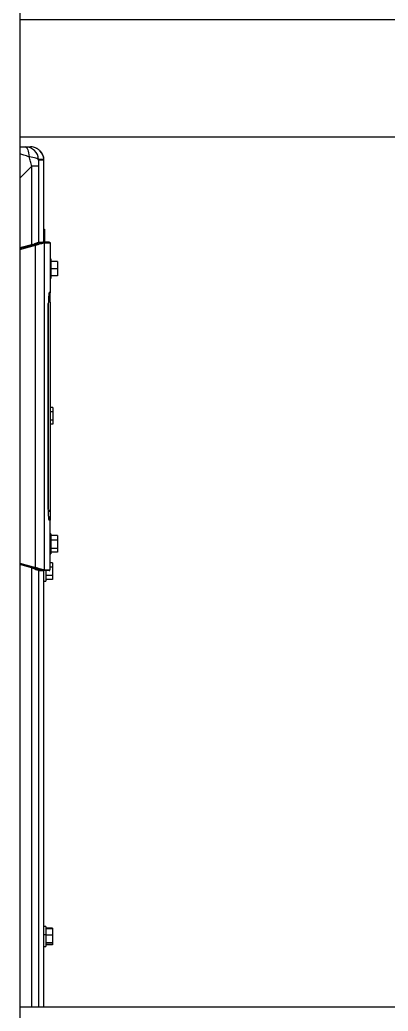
# Model space of a CAD drawing. Header units: millimetres. Extents: x -13464 to 9471, y -517 to 17126.
# Drawn here: x 5966 to 6205, y -191 to 453 of the extents above; entities that cross this region are included whole.
import ezdxf

# ---------------------------------------------------------------- set-up
doc = ezdxf.new("R2010")
doc.units = ezdxf.units.MM

msp = doc.modelspace()

# ---------------------------------------------------------------- linework, layer by layer
at = {"color": 7, "linetype": 'Continuous', "lineweight": 25}
for p, q in [((5966.19, 2021.4), (5966.19, -417)), ((6953.74, 452.95), (5966.19, 452.95)), ((6953.74, 376.75), (5966.19, 376.75)), ((5969.77, 370.4), (5973.18, 370.4)), ((5981.81, 362.21), (5978.39, 362.21)), ((5981.83, 361.76), (5978.4, 361.76)), ((5981.83, 361.76), (5981.81, 362.21)), ((5981.83, 308.57), (5981.83, 361.76)), ((5981.83, 308.57), (5981.83, 361.76)), ((5981.83, 361.76), (5981.83, 361.76)), ((5981.83, 361.71), (5981.85, 361.71)), ((5981.85, 308.57), (5981.85, 361.71)), ((5974.06, 357.8), (5966.19, 350.08)), ((5978.37, 357.8), (5974.06, 357.8)), ((5974.06, 306.88), (5974.06, 357.8)), ((5978.37, 357.8), (5978.37, 308.44)), ((5981.85, 316.96), (5982.11, 316.96)), ((5974.65, 307.04), (5966.19, 304.73)), ((5975.94, 307.02), (5966.19, 304.35)), ((5966.19, 303.76), (5976.29, 306.52)), ((5974.65, 307.04), (5975.2, 307.26)), ((5974.65, 307.04), (5976.04, 307.04)), ((5975.2, 307.26), (5976.77, 307.26)), ((5976.77, 307.26), (5976.04, 307.04)), ((5976.29, 97.26), (5976.29, 306.52)), ((5978.97, 308.57), (5981.73, 308.57)), ((5981.8, 308.57), (5981.73, 308.57)), ((5985.28, 308.57), (5981.8, 308.57)), ((5982.23, 308.06), (5982.31, 308.06)), ((5982.31, 95.72), (5982.31, 308.06)), ((5982.31, 308.06), (5985.79, 308.06)), ((5985.79, 308.06), (5985.79, 275.99)), ((5986.3, 297.76), (5985.79, 297.76)), ((5986.3, 297.76), (5986.3, 291.29)), ((5986.3, 291.29), (5985.79, 291.29)), ((5990.62, 295.99), (5986.3, 295.99)), ((5986.3, 291.29), (5986.3, 284.81)), ((5990.62, 291.29), (5986.3, 291.29)), ((5990.62, 295.99), (5990.62, 291.29)), ((5990.62, 291.29), (5990.62, 286.59)), ((5985.79, 284.81), (5986.3, 284.81)), ((5990.62, 286.59), (5986.3, 286.59)), ((5985.79, 275.99), (5985.25, 275.78)), ((5984.69, 135.18), (5984.69, 268.6)), ((5984.7, 135.13), (5984.7, 268.66)), ((5985.79, 269.57), (5984.8, 269.57)), ((5985.79, 269.57), (5985.79, 134.21)), ((5987.7, 201.15), (5985.79, 201.15)), ((5987.7, 201.15), (5987.7, 198.23)), ((5987.7, 198.23), (5985.79, 198.23)), ((5987.7, 198.23), (5987.7, 192.81)), ((5987.7, 192.81), (5985.79, 192.81)), ((5987.7, 190.3), (5985.79, 190.3)), ((5987.7, 192.81), (5987.7, 190.3)), ((5985.79, 134.21), (5984.8, 134.21)), ((5985.79, 127.79), (5985.25, 128)), ((5985.79, 95.72), (5985.79, 127.79)), ((5986.3, 118.97), (5985.79, 118.97)), ((5986.3, 118.97), (5986.3, 115.49)), ((5990.62, 117.92), (5986.3, 117.92)), ((5990.62, 117.92), (5990.62, 115)), ((5986.3, 115.49), (5985.79, 115.49)), ((5986.3, 115.49), (5986.3, 106.02)), ((5990.62, 115), (5986.3, 115)), ((5990.62, 109.58), (5986.3, 109.58)), ((5990.62, 115), (5990.62, 109.58)), ((5990.62, 109.58), (5990.62, 107.07)), ((5985.79, 106.02), (5986.3, 106.02)), ((5990.62, 107.07), (5986.3, 107.07)), ((5966.19, 100.02), (5976.29, 97.26)), ((5975.94, 96.76), (5966.19, 99.43)), ((5974.65, 96.74), (5966.19, 99.05)), ((5974.06, -188.4), (5974.06, 96.9)), ((5974.65, 96.74), (5976.04, 96.74)), ((5974.65, 96.74), (5975.2, 96.52)), ((5976.77, 96.52), (5976.04, 96.74)), ((5987.44, 100.22), (5985.79, 100.22)), ((5987.44, 97.3), (5985.79, 97.3)), ((5987.44, 100.22), (5987.44, 97.3)), ((5987.44, 97.3), (5987.44, 91.88)), ((5975.2, 96.52), (5976.77, 96.52)), ((5978.37, 95.34), (5978.37, -188.4)), ((5978.97, 95.21), (5981.73, 95.21)), ((5981.8, 95.21), (5981.73, 95.21)), ((5985.28, 95.21), (5981.8, 95.21)), ((5981.83, -188.4), (5981.83, 95.21)), ((5981.83, -188.4), (5981.83, 95.21)), ((5982.23, 95.72), (5982.31, 95.72)), ((5982.31, 95.72), (5985.79, 95.72)), ((5983.12, 95.21), (5983.12, 88.32)), ((5987.44, 91.88), (5983.12, 91.88)), ((5987.44, 91.88), (5987.44, 89.37)), ((5981.83, 88.32), (5983.12, 88.32)), ((5987.44, 89.37), (5983.12, 89.37)), ((5983.12, -136.1), (5981.83, -136.1)), ((5983.12, -136.12), (5981.83, -136.12)), ((5983.12, -141.48), (5981.83, -141.48)), ((5983.12, -136.1), (5983.12, -136.12)), ((5983.12, -136.12), (5983.12, -141.48)), ((5987.44, -137.16), (5983.12, -137.16)), ((5987.44, -137.5), (5983.12, -137.5)), ((5983.12, -141.48), (5983.12, -149.07)), ((5987.44, -141.66), (5983.12, -141.66)), ((5987.44, -137.16), (5987.44, -137.5)), ((5987.44, -137.5), (5987.44, -141.66)), ((5987.44, -141.66), (5987.44, -146.76)), ((5987.44, -146.76), (5983.12, -146.76)), ((5987.44, -147.69), (5983.12, -147.69)), ((5987.44, -148), (5983.12, -148)), ((5987.44, -146.76), (5987.44, -147.69)), ((5987.44, -147.69), (5987.44, -148)), ((5981.83, -149.07), (5983.12, -149.07)), ((6747.72, -188.4), (5966.19, -188.4))]:
    msp.add_line(p, q, dxfattribs=at)
at = {"color": 7, "linetype": 'Continuous', "lineweight": 25, "flags": 128}
for points in [[(5969.77, 370.4), (5970.19, 370.28), (5970.6, 369.93), (5970.98, 369.37), (5971.33, 368.59), (5971.64, 367.63), (5971.9, 366.52), (5972.1, 365.27), (5972.24, 363.93)], [(5978.4, 361.76), (5978.23, 362.11), (5977.86, 362.46), (5977.3, 362.79), (5976.56, 363.09), (5975.67, 363.36), (5974.63, 363.6), (5973.48, 363.79), (5972.24, 363.93)], [(5985.25, 275.78), (5985.16, 274.88), (5985.13, 274.73)], [(5985.25, 128), (5985.16, 128.9), (5985.13, 129.05)]]:
    msp.add_lwpolyline(points, dxfattribs=at)
at = {"color": 7, "linetype": 'Continuous', "lineweight": 25}
for centre, radius, start, end in [((5969.77, 361.77), 8.63, 2.95809, 89.96343), ((5973.22, 361.71), 8.64, 0, 45.9675), ((5969.75, 361.76), 8.65, 360, 2.99589), ((5981.72, 308.07), 0.506, 359.76947, 89.7676), ((5981.8, 308.06), 0.508, 359.96074, 89.96069), ((5984.84, 271.45), 1.36, 268.83703, 314.05652), ((5984.78, 132.17), 1.53, 48.57146, 88.32744), ((5981.72, 95.72), 0.506, 270.2324, 0.23053), ((5981.8, 95.72), 0.508, 270.03931, 0.03926)]:
    msp.add_arc(centre, radius, start, end, dxfattribs=at)
for points, knots in [([(5966.19, 370.4), (5966.74, 370.4), (5967.95, 370.4), (5969.13, 370.4), (5969.77, 370.4)], [0, 0, 0, 0, 0.450032, 1, 1, 1, 1]), ([(5981.81, 362.21), (5981.65, 363.27), (5981.4, 364.88), (5980.28, 366.78), (5979.37, 367.83), (5978.53, 368.56), (5977.86, 369.04), (5977.1, 369.48), (5976.15, 369.89), (5974.85, 370.3), (5973.79, 370.36), (5973.18, 370.4)], [0, 0, 0, 0, 0.241675, 0.368563, 0.499151, 0.559025, 0.622296, 0.688964, 0.75903, 0.859662, 1, 1, 1, 1]), ([(5972.24, 363.93), (5971.11, 364.31), (5969.12, 364.98), (5967.08, 365.56), (5966.19, 365.81)], [0, 0, 0, 0, 0.563929, 1, 1, 1, 1]), ([(5974.06, 357.8), (5973.77, 358.85), (5973.19, 360.91), (5972.55, 362.94), (5972.24, 363.93)], [0, 0, 0, 0, 0.510024, 1, 1, 1, 1]), ([(5978.4, 361.76), (5978.39, 361.03), (5978.37, 359.73), (5978.37, 358.39), (5978.37, 357.8)], [0, 0, 0, 0, 0.559542, 1, 1, 1, 1]), ([(5982.11, 316.96), (5982.11, 316.85), (5982.11, 316.63), (5982.11, 314.87), (5982.11, 312.29), (5982.11, 309.78), (5982.11, 308.57)], [0, 0, 0, 0, 0.26118, 0.516448, 0.767544, 1, 1, 1, 1]), ([(5975.2, 307.26), (5975.69, 307.46), (5976.64, 307.84), (5977.77, 308.27), (5978.62, 308.53), (5978.86, 308.56), (5978.97, 308.57)], [0, 0, 0, 0, 0.252724, 0.500733, 0.750932, 1, 1, 1, 1]), ([(5976.04, 307.04), (5976.02, 307.04), (5975.99, 307.03), (5975.95, 307.02), (5975.94, 307.02)], [0, 0, 0, 0, 0.559999, 1, 1, 1, 1]), ([(5976.04, 307.04), (5976.07, 307.04), (5976.13, 307.03), (5976.2, 306.97), (5976.25, 306.9), (5976.3, 306.82), (5976.36, 306.71), (5976.39, 306.61), (5976.4, 306.55)], [0, 0, 0, 0, 0.239427, 0.368344, 0.500006, 0.631667, 0.760581, 1, 1, 1, 1]), ([(5976.29, 306.52), (5976.31, 306.53), (5976.35, 306.54), (5976.39, 306.55), (5976.4, 306.55)], [0, 0, 0, 0, 0.56, 1, 1, 1, 1]), ([(5976.4, 306.55), (5976.55, 306.59), (5976.81, 306.66), (5977.05, 306.74), (5977.16, 306.77)], [0, 0, 0, 0, 0.559993, 1, 1, 1, 1]), ([(5981.73, 308.57), (5981.57, 308.56), (5981.26, 308.53), (5980.15, 308.27), (5978.67, 307.85), (5977.4, 307.46), (5976.77, 307.26)], [0, 0, 0, 0, 0.24994, 0.500458, 0.750059, 1, 1, 1, 1]), ([(5976.77, 307.26), (5976.81, 307.26), (5976.87, 307.25), (5976.95, 307.18), (5977.01, 307.12), (5977.06, 307.04), (5977.12, 306.93), (5977.15, 306.83), (5977.16, 306.77)], [0, 0, 0, 0, 0.23942, 0.368336, 0.499999, 0.631661, 0.760578, 1, 1, 1, 1]), ([(5977.16, 306.77), (5977.81, 306.96), (5979.11, 307.35), (5980.62, 307.76), (5981.75, 308.02), (5982.07, 308.05), (5982.23, 308.06)], [0, 0, 0, 0, 0.249302, 0.499599, 0.750248, 1, 1, 1, 1]), ([(5985.28, 308.57), (5985.35, 308.56), (5985.5, 308.54), (5985.67, 308.41), (5985.77, 308.24), (5985.78, 308.12), (5985.79, 308.06)], [0, 0, 0, 0, 0.270303, 0.562484, 0.789771, 1, 1, 1, 1]), ([(5985.25, 275.78), (5985.21, 275.69), (5985.12, 275.52), (5985, 274.48), (5984.88, 272.94), (5984.78, 270.93), (5984.72, 269.38), (5984.69, 268.6)], [0, 0, 0, 0, 0.185655, 0.372247, 0.558138, 0.778864, 1, 1, 1, 1]), ([(5985.79, 275.99), (5985.75, 275.31), (5985.69, 274.36), (5985.1, 273.65), (5984.93, 273.45)], [0, 0, 0, 0, 0.714858, 1, 1, 1, 1]), ([(5985.79, 275.99), (5985.79, 275.99), (5985.79, 275.99), (5985.79, 275.99), (5985.79, 275.99)], [0, 0, 0, 0, 0.559973, 1, 1, 1, 1]), ([(5985.79, 270.47), (5985.79, 271.08), (5985.79, 272.36), (5985.79, 274.06), (5985.79, 275.3), (5985.79, 275.69), (5985.79, 275.81)], [0, 0, 0, 0, 0.266554, 0.553604, 0.85455, 1, 1, 1, 1]), ([(5985.79, 269.57), (5985.79, 269.74), (5985.79, 270.04), (5985.79, 270.33), (5985.79, 270.47)], [0, 0, 0, 0, 0.560159, 1, 1, 1, 1]), ([(5984.76, 133.43), (5984.76, 133.44), (5984.77, 133.93), (5984.73, 134.56), (5984.69, 135.18)], [0, 0, 0, 0, 0.0209149, 1, 1, 1, 1]), ([(5985.25, 128), (5985.21, 128.09), (5985.12, 128.26), (5985, 129.31), (5984.88, 130.84), (5984.78, 132.85), (5984.72, 134.41), (5984.69, 135.18)], [0, 0, 0, 0, 0.185655, 0.372247, 0.558138, 0.778864, 1, 1, 1, 1]), ([(5985.79, 127.8), (5985.75, 128.47), (5985.69, 129.42), (5985.1, 130.13), (5984.93, 130.33)], [0, 0, 0, 0, 0.714858, 1, 1, 1, 1]), ([(5985.79, 134.21), (5985.79, 134.04), (5985.79, 133.74), (5985.79, 133.45), (5985.79, 133.32)], [0, 0, 0, 0, 0.560159, 1, 1, 1, 1]), ([(5985.79, 133.32), (5985.79, 132.7), (5985.79, 131.42), (5985.79, 129.72), (5985.79, 128.49), (5985.79, 128.1), (5985.79, 127.97)], [0, 0, 0, 0, 0.2670277, 0.5545878, 0.8560691, 1, 1, 1, 1]), ([(5985.79, 127.8), (5985.79, 127.8), (5985.79, 127.79), (5985.79, 127.79), (5985.79, 127.79)], [0, 0, 0, 0, 0.559973, 1, 1, 1, 1]), ([(5976.04, 96.74), (5976.02, 96.74), (5975.99, 96.75), (5975.95, 96.76), (5975.94, 96.76)], [0, 0, 0, 0, 0.559999, 1, 1, 1, 1]), ([(5976.04, 96.74), (5976.07, 96.74), (5976.13, 96.75), (5976.2, 96.81), (5976.25, 96.88), (5976.3, 96.96), (5976.36, 97.07), (5976.39, 97.17), (5976.4, 97.23)], [0, 0, 0, 0, 0.239418, 0.368332, 0.499991, 0.631652, 0.760569, 1, 1, 1, 1]), ([(5976.29, 97.26), (5976.31, 97.25), (5976.35, 97.24), (5976.39, 97.23), (5976.4, 97.23)], [0, 0, 0, 0, 0.56, 1, 1, 1, 1]), ([(5976.4, 97.23), (5976.55, 97.19), (5976.81, 97.12), (5977.05, 97.04), (5977.16, 97.01)], [0, 0, 0, 0, 0.5599933, 1, 1, 1, 1]), ([(5976.77, 96.52), (5976.81, 96.53), (5976.87, 96.54), (5976.95, 96.6), (5977.01, 96.66), (5977.06, 96.74), (5977.12, 96.85), (5977.15, 96.95), (5977.16, 97.01)], [0, 0, 0, 0, 0.23942, 0.368337, 0.5, 0.631663, 0.76058, 1, 1, 1, 1]), ([(5977.16, 97.01), (5977.81, 96.82), (5979.11, 96.43), (5980.62, 96.02), (5981.75, 95.76), (5982.07, 95.73), (5982.23, 95.72)], [0, 0, 0, 0, 0.249302, 0.499599, 0.750248, 1, 1, 1, 1]), ([(5975.2, 96.52), (5975.69, 96.32), (5976.65, 95.94), (5977.77, 95.52), (5978.62, 95.25), (5978.86, 95.23), (5978.97, 95.21)], [0, 0, 0, 0, 0.2534672, 0.5007335, 0.7509322, 1, 1, 1, 1]), ([(5981.73, 95.21), (5981.57, 95.23), (5981.26, 95.25), (5980.16, 95.51), (5978.68, 95.93), (5977.41, 96.32), (5976.77, 96.52)], [0, 0, 0, 0, 0.249142, 0.499198, 0.748701, 1, 1, 1, 1]), ([(5985.28, 95.21), (5985.35, 95.22), (5985.5, 95.24), (5985.67, 95.38), (5985.77, 95.55), (5985.78, 95.66), (5985.79, 95.72)], [0, 0, 0, 0, 0.270303, 0.562484, 0.789771, 1, 1, 1, 1])]:
    msp.add_open_spline(points, degree=3, knots=knots, dxfattribs=at)
for points in [[(5975.94, 307.02), (5975.97, 307.01), (5976.04, 307), (5976.15, 306.88), (5976.24, 306.72), (5976.28, 306.59), (5976.29, 306.52)], [(5975.94, 96.76), (5975.97, 96.77), (5976.04, 96.79), (5976.15, 96.9), (5976.24, 97.06), (5976.28, 97.19), (5976.29, 97.26)]]:
    msp.add_open_spline(points, degree=3, dxfattribs=at)

doc.saveas('drawing.dxf')
